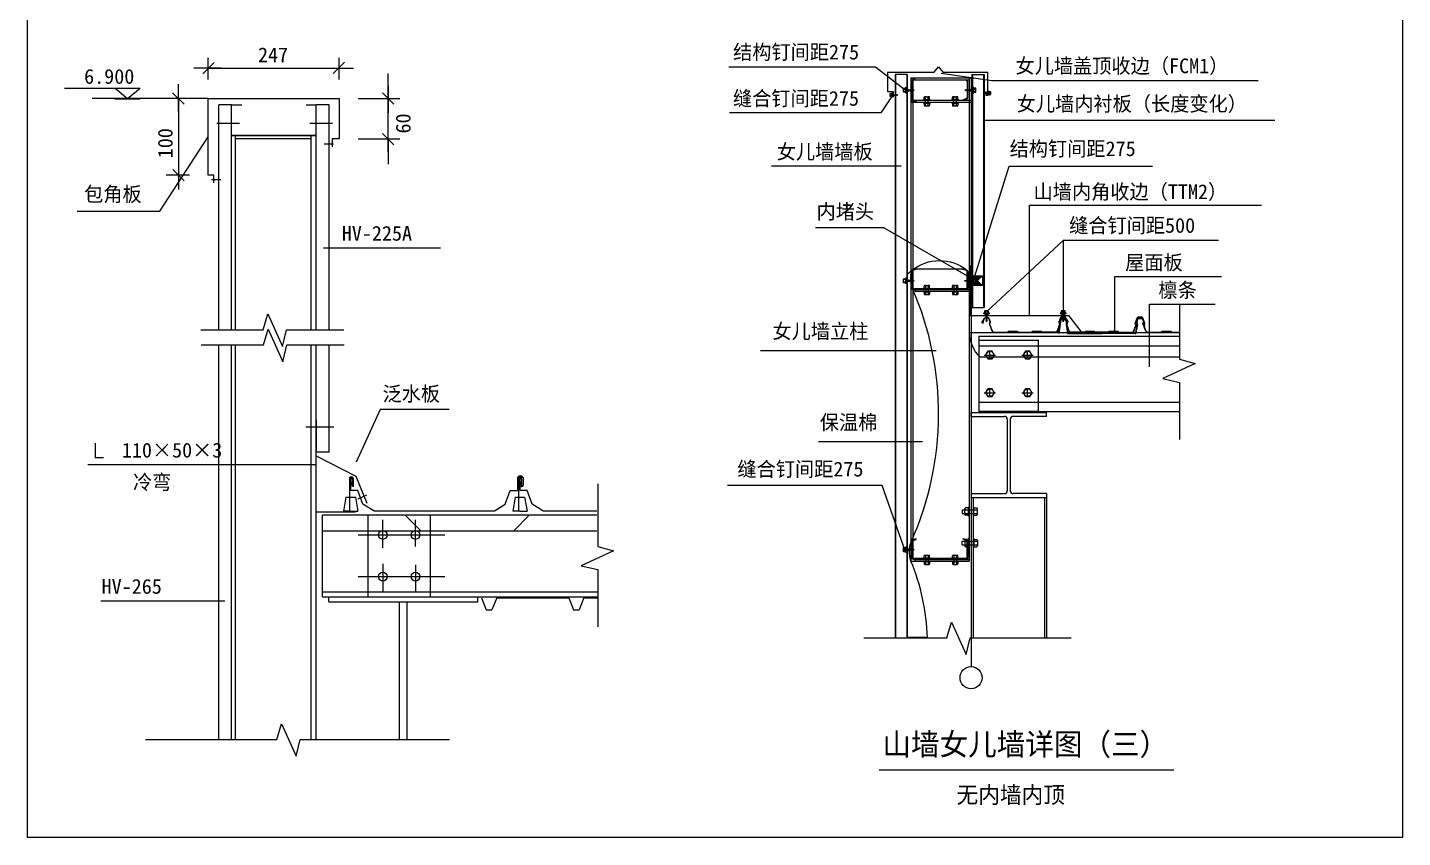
# Model space of a CAD drawing. Header units: metres. Extents: x 710 to 9375, y 99 to 9573.
# Drawn here: x 710 to 9375, y 99 to 5207 of the extents above; entities that cross this region are included whole.
import ezdxf

# ---------------------------------------------------------------- set-up
doc = ezdxf.new("R2010")
doc.units = ezdxf.units.M
for name, color, linetype in [('4', 7, 'Continuous'), ('5', 5, 'Continuous'), ('7', 7, 'Continuous'), ('B', 142, 'Continuous'), ('F', 6, 'Continuous'), ('G', 3, 'Continuous'), ('NAME', 1, 'Continuous'), ('PURLIN', 15, 'Continuous'), ('WORKP', 1, 'Continuous'), ('Z', 7, 'Continuous')]:
    doc.layers.add(name, color=color, linetype=linetype)

# ---------------------------------------------------------------- blocks, each defined once
blk = doc.blocks.new('STS', base_point=(1.01, 0.75))
for p, q in [((1.01, 1.56), (0.91, 0.75)), ((0.95, 1.44), (1.05, 1.5)), ((1.05, 1.5), (1, 1.56)), ((1.1, 0.75), (1.01, 1.56)), ((0.69, 0.7), (0.69, 0.65)), ((0.75, 0.7), (0.69, 0.7)), ((0.69, 0.65), (1.32, 0.65)), ((0.75, 0.7), (0.76, 0.75)), ((1.26, 0.7), (0.75, 0.7)), ((0.76, 0.75), (1.26, 0.75)), ((0.79, 0.65), (0.79, 0.4)), ((0.79, 0.4), (1.22, 0.4)), ((0.88, 0.9), (1.12, 1)), ((1.16, 0.84), (0.88, 0.9)), ((0.88, 0.4), (0.88, 0.65)), ((0.9, 1.1), (1.09, 1.19)), ((1.12, 1), (0.9, 1.1)), ((0.91, 0.75), (1.16, 0.84)), ((0.93, 1.27), (1.07, 1.37)), ((1.09, 1.19), (0.93, 1.27)), ((1.07, 1.37), (0.95, 1.44)), ((1.13, 0.65), (1.13, 0.4)), ((1.22, 0.4), (1.22, 0.65)), ((1.32, 0.7), (1.25, 0.7)), ((1.26, 0.75), (1.26, 0.7)), ((1.32, 0.65), (1.32, 0.7))]:
    blk.add_line(p, q)
blk = doc.blocks.new('_ARCHTICK')
at = {"lineweight": 15}
blk.add_line((-0.52, 0), (0.57, 0), dxfattribs=at)
at = {"color": 0, "linetype": 'ByBlock'}
blk.add_lwpolyline([(-0.23, -0.22), (0.22, 0.23)], dxfattribs=at)

msp = doc.modelspace()

# ---------------------------------------------------------------- hatches: boundary and pattern name
h = msp.add_hatch()
h.set_pattern_fill('ANSI37', scale=387.5)
h.paths.add_polyline_path([(2856.47, 2033.74), (2856.47, 2134.08), (2569.79, 2134.08), (2569.79, 2033.74)])
h.paths.add_polyline_path([(3249.62, 2033.74), (3249.62, 2134.08), (2856.47, 2134.08), (2856.47, 2033.74)])
h.paths.add_polyline_path([(4297.98, 2033.74), (4297.98, 2134.08), (3249.62, 2134.08), (3249.62, 2033.74)])

# ---------------------------------------------------------------- linework, layer by layer
for p, q in [((1849.09, 4878.37), (1849.09, 5016)), ((1849.09, 4951.7), (2673.49, 4951.7)), ((2673.49, 4878.37), (2673.49, 5016)), ((6053.51, 4957.13), (5129.41, 4957.13)), ((6241.09, 4811.96), (6053.51, 4957.13)), ((2982.48, 4441.91), (2982.48, 4918.07)), ((6177.28, 4910.75), (6177.28, 1359.77)), ((6253.18, 4910.75), (6177.28, 4910.75)), ((6179.87, 4910.75), (6179.87, 1359.77)), ((6276.9, 4889.4), (6656.4, 4889.4)), ((6276.9, 4889.4), (6276.9, 1842.78)), ((6288.76, 4889.4), (6288.76, 1854.64)), ((6301.21, 4889.4), (6644.54, 4889.4)), ((6301.21, 4878.01), (6301.21, 4889.4)), ((6301.21, 4878.01), (6644.54, 4878.01)), ((6467.86, 4919.28), (6786.75, 4872.42)), ((6644.54, 4889.4), (6644.54, 1842.78)), ((6656.4, 4889.4), (6656.4, 1842.78)), ((6735.05, 4910.75), (6735.05, 3441.01)), ((6737.64, 4910.75), (6737.64, 3441.01)), ((6786.75, 4872.42), (8466.13, 4873.46)), ((6163.6, 4783.48), (6086.5, 4669.29)), ((6360.63, 4753.44), (6360.63, 4766.96)), ((6364.18, 4770.52), (6391.22, 4770.52)), ((6369.17, 4712.88), (6369.17, 4770.52)), ((6386.24, 4712.88), (6386.24, 4770.52)), ((6394.78, 4753.44), (6394.78, 4766.96)), ((6538.52, 4753.44), (6538.52, 4766.96)), ((6542.08, 4770.52), (6569.12, 4770.52)), ((6547.06, 4712.88), (6547.06, 4770.52)), ((6564.13, 4712.88), (6564.13, 4770.52)), ((6572.67, 4753.44), (6572.67, 4766.96)), ((1729.98, 4759.25), (1645.29, 4759.25)), ((1661.17, 4759.25), (1661.17, 4275.51)), ((1849.09, 4759.25), (2673.49, 4759.25)), ((1849.09, 4275.51), (1849.09, 4759.25)), ((1995.27, 4720.17), (1914.64, 4720.17)), ((1914.64, 3304.2), (1914.64, 4720.17)), ((1995.27, 4526.67), (1995.27, 4720.17)), ((1995.27, 4720.17), (2059.77, 4720.17)), ((2465.23, 4720.17), (2529.73, 4720.17)), ((2610.35, 4720.17), (2529.73, 4720.17)), ((2529.73, 4526.67), (2529.73, 4720.17)), ((2610.35, 3304.2), (2610.35, 4720.17)), ((2673.49, 4759.25), (2673.49, 4504.8)), ((2792.6, 4759.25), (3056.47, 4759.25)), ((6276.9, 4749.17), (6656.4, 4749.17)), ((6276.9, 4737.31), (6656.4, 4737.31)), ((6356.36, 4753.44), (6399.05, 4753.44)), ((6356.36, 4749.17), (6356.36, 4753.44)), ((6356.36, 4734.23), (6356.36, 4729.96)), ((6356.36, 4729.96), (6399.05, 4729.96)), ((6360.63, 4729.96), (6360.63, 4716.44)), ((6364.18, 4712.88), (6391.22, 4712.88)), ((6394.78, 4729.96), (6394.78, 4716.44)), ((6399.05, 4749.17), (6399.05, 4753.44)), ((6399.05, 4734.23), (6399.05, 4729.96)), ((6534.25, 4753.44), (6576.94, 4753.44)), ((6534.25, 4749.17), (6534.25, 4753.44)), ((6534.25, 4734.23), (6534.25, 4729.96)), ((6534.25, 4729.96), (6576.94, 4729.96)), ((6538.52, 4729.96), (6538.52, 4716.44)), ((6542.08, 4712.88), (6569.12, 4712.88)), ((6572.67, 4729.96), (6572.67, 4716.44)), ((6576.94, 4749.17), (6576.94, 4753.44)), ((6576.94, 4734.23), (6576.94, 4729.96)), ((1902.31, 4603.5), (2044.78, 4603.5)), ((2488.9, 4603.5), (2631.38, 4603.5)), ((6086.5, 4669.29), (5132.95, 4669.29)), ((6737.64, 4622.49), (8569.78, 4622.49)), ((1995.27, 4526.67), (2529.73, 4526.67)), ((2529.73, 4526.67), (1995.27, 4526.67)), ((1995.27, 3304.2), (1995.27, 4526.67)), ((1995.27, 3304.2), (1995.27, 4526.67)), ((2021.07, 4526.67), (2497.48, 4526.67)), ((2021.07, 3304.2), (2021.07, 4526.67)), ((2021.07, 4507.32), (2497.48, 4507.32)), ((2497.48, 3304.2), (2497.48, 4526.67)), ((2529.73, 3304.2), (2529.73, 4526.67)), ((2578.91, 4473.46), (2638.62, 4473.46)), ((2630.51, 4504.8), (2630.51, 4454.08)), ((2673.49, 4504.8), (2630.51, 4504.8)), ((2792.6, 4504.8), (3056.47, 4504.8)), ((2982.48, 4504.8), (2982.48, 4345.99)), ((6214.51, 4333.29), (5398.46, 4333.29)), ((1729.98, 4275.51), (1583.91, 4275.51)), ((1884.26, 4275.51), (1849.09, 4275.51)), ((1869.38, 4249), (1929.09, 4249)), ((1884.26, 4226.71), (1884.26, 4275.51)), ((6668.75, 3606.04), (6895.97, 4331.74)), ((6895.97, 4331.74), (7798.94, 4331.74)), ((7023.49, 3387.17), (7023.49, 4086)), ((7023.49, 4086), (8485.81, 4086)), ((1023.84, 4049.24), (1543.72, 4049.24)), ((6105.86, 3944.26), (5674.59, 3944.26)), ((6706.84, 3596.15), (6105.86, 3944.26)), ((2575.38, 3817.77), (3313.36, 3817.77)), ((6753.6, 3413.42), (7239.34, 3866.93)), ((7239.34, 3404.44), (7239.34, 3866.93)), ((7239.34, 3866.93), (8215.96, 3866.38)), ((6661.74, 3580.79), (6661.74, 3640.5)), ((6728.91, 3640.5), (6661.74, 3580.79)), ((6661.74, 3640.5), (6728.91, 3580.79)), ((6661.74, 3640.5), (6728.91, 3640.5)), ((6728.91, 3640.5), (6728.91, 3580.79)), ((6301.21, 3555.71), (6644.54, 3555.71)), ((6301.21, 3555.71), (6301.21, 3544.33)), ((6356.36, 3563.54), (6399.05, 3563.54)), ((6356.36, 3559.27), (6356.36, 3563.54)), ((6360.63, 3563.54), (6360.63, 3577.06)), ((6364.18, 3580.62), (6391.22, 3580.62)), ((6369.17, 3580.62), (6369.17, 3522.98)), ((6386.24, 3580.62), (6386.24, 3522.98)), ((6394.78, 3563.54), (6394.78, 3577.06)), ((6399.05, 3559.27), (6399.05, 3563.54)), ((6534.25, 3563.54), (6576.94, 3563.54)), ((6534.25, 3559.27), (6534.25, 3563.54)), ((6538.52, 3563.54), (6538.52, 3577.06)), ((6542.08, 3580.62), (6569.12, 3580.62)), ((6547.06, 3580.62), (6547.06, 3522.98)), ((6564.13, 3580.62), (6564.13, 3522.98)), ((6572.67, 3563.54), (6572.67, 3577.06)), ((6576.94, 3559.27), (6576.94, 3563.54)), ((6728.91, 3580.79), (6661.74, 3580.79)), ((7561.55, 3637.96), (8233.29, 3637.96)), ((7561.55, 3288.44), (7561.55, 3637.96)), ((6301.21, 3544.33), (6644.54, 3544.33)), ((6356.36, 3544.33), (6356.36, 3540.06)), ((6356.36, 3540.06), (6399.05, 3540.06)), ((6360.63, 3540.06), (6360.63, 3526.54)), ((6364.18, 3522.98), (6391.22, 3522.98)), ((6394.78, 3540.06), (6394.78, 3526.54)), ((6399.05, 3544.33), (6399.05, 3540.06)), ((6534.25, 3544.33), (6534.25, 3540.06)), ((6534.25, 3540.06), (6576.94, 3540.06)), ((6538.52, 3540.06), (6538.52, 3526.54)), ((6542.08, 3522.98), (6569.12, 3522.98)), ((6572.67, 3540.06), (6572.67, 3526.54)), ((6576.94, 3544.33), (6576.94, 3540.06)), ((2195.67, 3301.52), (2224.31, 3400.6)), ((2224.31, 3400.6), (2317.5, 3195.82)), ((6661.74, 3441.01), (6737.64, 3441.01)), ((7780.12, 3461.55), (8194.94, 3461.55)), ((7780.12, 3067.58), (7780.12, 3461.55)), ((7969.51, 3461.55), (7969.51, 3116.23)), ((1801.95, 3301.52), (2195.67, 3301.52)), ((2197.35, 3205.33), (2226, 3304.41)), ((2226, 3304.41), (2319.18, 3099.63)), ((2317.5, 3195.82), (2342.49, 3301.52)), ((2342.49, 3301.52), (2702.96, 3301.52)), ((7699.2, 3341.69), (7704.04, 3369.13)), ((7699.2, 3341.69), (7700.76, 3341.69)), ((7700.76, 3341.69), (7705.56, 3368.87)), ((7713.73, 3377.27), (7727.91, 3377.27)), ((7713.73, 3375.73), (7727.91, 3375.73)), ((7735.76, 3370.13), (7740.54, 3356.23)), ((7737.21, 3370.63), (7742, 3356.73)), ((1803.63, 3205.33), (2197.35, 3205.33)), ((1914.64, 712.78), (1914.64, 3203.43)), ((1995.27, 712.78), (1995.27, 3203.43)), ((1995.27, 712.78), (1995.27, 3203.43)), ((2021.07, 712.78), (2021.07, 3203.43)), ((2319.18, 3099.63), (2344.18, 3205.33)), ((2344.18, 3205.33), (2704.65, 3205.33)), ((2497.48, 718.88), (2497.48, 3203.43)), ((2529.73, 718.88), (2529.73, 3203.43)), ((2610.35, 2530.17), (2610.35, 3203.43)), ((6436.29, 3168.11), (5329.21, 3168.11)), ((8068.59, 3087.59), (7863.81, 2994.4)), ((7969.51, 3116.23), (8068.59, 3087.59)), ((7863.81, 2994.4), (7969.51, 2969.4)), ((7969.51, 2969.4), (7969.51, 2608.93)), ((2931.8, 2798.13), (2780.71, 2465.22)), ((3367.31, 2798.13), (2931.8, 2798.13)), ((2640.61, 2687.55), (2464.84, 2687.55)), ((2529.73, 2150.62), (2529.73, 2733.9)), ((2529.73, 2733.9), (2529.73, 2540.4)), ((1135.55, 2587.06), (1135.55, 2495.58)), ((2610.35, 2530.17), (2529.73, 2530.17)), ((6349.56, 2593.5), (5694.9, 2593.5)), ((2529.73, 2450.01), (1090.93, 2450.01)), ((1135.55, 2495.58), (1189.41, 2495.58)), ((2529.73, 2505.36), (2778.74, 2377.54)), ((2738.06, 2367.58), (2738.06, 2157.42)), ((2745.47, 2360.07), (2745.47, 2288.22)), ((2752.02, 2342), (2756.01, 2313.57)), ((2756.65, 2360.07), (2756.65, 2313.71)), ((2761.57, 2365.13), (2761.57, 2310.24)), ((3798.58, 2370.02), (3798.58, 2288.22)), ((3804.49, 2367.58), (3804.49, 2157.42)), ((3811.89, 2360.07), (3811.89, 2288.22)), ((3815.14, 2315.12), (3811.89, 2346.92)), ((3818.44, 2342), (3822.44, 2313.57)), ((3823.07, 2360.07), (3823.07, 2313.71)), ((3832.49, 2370.02), (3832.49, 2321.43)), ((2791.96, 2288.22), (2745.47, 2288.22)), ((2823.46, 2202), (2791.96, 2288.22)), ((2794.24, 2234.61), (2847.9, 2260.82)), ((3720.58, 2202), (3752.09, 2288.22)), ((3752.09, 2288.22), (3798.58, 2288.22)), ((3858.38, 2288.22), (3811.89, 2288.22)), ((3889.89, 2202), (3858.38, 2288.22)), ((4303.89, 2329.06), (4303.89, 1935.34)), ((6095.26, 2318.18), (5121.24, 2318.18)), ((6241.89, 1900.33), (6095.26, 2318.18)), ((2716.52, 2244.54), (2700.97, 2157.42)), ((2716.52, 2244.54), (2700.97, 2157.42)), ((2716.52, 2244.54), (2700.97, 2157.42)), ((2716.52, 2244.54), (2700.97, 2157.42)), ((2716.52, 2244.54), (2775.85, 2244.54)), ((2775.85, 2244.54), (2791.4, 2157.42)), ((2775.85, 2244.54), (2791.4, 2157.42)), ((2775.85, 2244.54), (2791.4, 2157.42)), ((2775.85, 2244.54), (2791.4, 2157.42)), ((2891.31, 2159.92), (2823.46, 2202)), ((3652.73, 2159.92), (3720.58, 2202)), ((3782.94, 2244.54), (3767.39, 2157.42)), ((3782.94, 2244.54), (3767.39, 2157.42)), ((3782.94, 2244.54), (3767.39, 2157.42)), ((3782.94, 2244.54), (3767.39, 2157.42)), ((3782.94, 2244.54), (3842.27, 2244.54)), ((3842.27, 2244.54), (3857.82, 2157.42)), ((3842.27, 2244.54), (3857.82, 2157.42)), ((3842.27, 2244.54), (3857.82, 2157.42)), ((3842.27, 2244.54), (3857.82, 2157.42)), ((3957.74, 2159.92), (3889.89, 2202)), ((6616.08, 2136.65), (6616.08, 2172.7)), ((6638.85, 2177.45), (6620.82, 2177.45)), ((6638.85, 2126.21), (6638.85, 2183.14)), ((6644.54, 2183.14), (6638.85, 2183.14)), ((6668.26, 2244.23), (6668.26, 1359.77)), ((6668.26, 2183.14), (6673.95, 2183.14)), ((6673.95, 2126.21), (6673.95, 2183.14)), ((6673.95, 2177.45), (6691.98, 2177.45)), ((6696.72, 2136.65), (6696.72, 2172.7)), ((7118.92, 2244.23), (7118.92, 1359.77)), ((2776.66, 2150.62), (2529.73, 2150.62)), ((2569.79, 2134.08), (4297.98, 2134.08)), ((2569.79, 1618.08), (2569.79, 2134.08)), ((2746.18, 2157.42), (2700.97, 2157.42)), ((2746.18, 2157.42), (2791.4, 2157.42)), ((2856.47, 1618.08), (2856.47, 2134.08)), ((2891.31, 2159.92), (3652.73, 2159.92)), ((2949.11, 1926.38), (2949.11, 2103.02)), ((3154.81, 1933.99), (3154.81, 2103.02)), ((3249.62, 1618.08), (3249.62, 2134.08)), ((3812.61, 2157.42), (3767.39, 2157.42)), ((3812.61, 2157.42), (3857.82, 2157.42)), ((3957.74, 2159.92), (4297.98, 2159.92)), ((6599.21, 2166.06), (6696.72, 2166.06)), ((6599.21, 2166.06), (6599.21, 2143.29)), ((6599.21, 2143.29), (6696.72, 2143.29)), ((6638.85, 2131.91), (6620.82, 2131.91)), ((6644.54, 2126.21), (6638.85, 2126.21)), ((6668.26, 2126.21), (6673.95, 2126.21)), ((6673.95, 2131.91), (6691.98, 2131.91)), ((2569.79, 2033.74), (4297.98, 2033.74)), ((2794.19, 2007.55), (3340.19, 2007.55)), ((6668.26, 2012.28), (6668.26, 1842.78)), ((4402.97, 1906.69), (4198.18, 1813.51)), ((4303.89, 1935.34), (4402.97, 1906.69)), ((6229.55, 1901.85), (6229.55, 1927.67)), ((6229.55, 1927.67), (6244.38, 1927.67)), ((6244.38, 1922.11), (6229.55, 1922.11)), ((6229.55, 1907.28), (6244.38, 1907.28)), ((6244.38, 1933.22), (6247.33, 1933.22)), ((6244.38, 1896.16), (6244.38, 1933.22)), ((6247.33, 1933.22), (6247.33, 1929.41)), ((6249.94, 1929.52), (6247.33, 1929.52)), ((6247.33, 1929.52), (6247.33, 1899.77)), ((6249.94, 1899.87), (6249.94, 1929.52)), ((6249.94, 1909.14), (6255.49, 1923.96)), ((6249.94, 1920.25), (6298.11, 1914.69)), ((6298.11, 1914.69), (6249.94, 1909.14)), ((6255.49, 1923.96), (6259.2, 1907.28)), ((6255.67, 1912.4), (6264.31, 1912.4)), ((6259.2, 1907.28), (6264.69, 1921.4)), ((6264.69, 1921.4), (6271.04, 1908.37)), ((6271.04, 1908.37), (6276.13, 1919.92)), ((6276.13, 1919.92), (6280.78, 1910.44)), ((6280.78, 1910.44), (6286.71, 1918.74)), ((6286.71, 1918.74), (6290.95, 1911.33)), ((6290.95, 1911.33), (6294.34, 1917.26)), ((6294.34, 1917.26), (6298.15, 1914.59)), ((6599.21, 1967.44), (6696.72, 1967.44)), ((6599.21, 1944.67), (6599.21, 1967.44)), ((6599.21, 1944.67), (6696.72, 1944.67)), ((6616.08, 1974.08), (6616.08, 1938.02)), ((6638.85, 1978.82), (6620.82, 1978.82)), ((6638.85, 1933.28), (6620.82, 1933.28)), ((6638.85, 1984.51), (6638.85, 1927.59)), ((6644.54, 1984.51), (6638.85, 1984.51)), ((6644.54, 1927.59), (6638.85, 1927.59)), ((6668.26, 1984.51), (6673.95, 1984.51)), ((6668.26, 1927.59), (6673.95, 1927.59)), ((6673.95, 1984.51), (6673.95, 1927.59)), ((6673.95, 1978.82), (6691.98, 1978.82)), ((6673.95, 1933.28), (6691.98, 1933.28)), ((6696.72, 1974.08), (6696.72, 1938.02)), ((2949.11, 1825.78), (2949.11, 1649.14)), ((6244.37, 1901.85), (6229.55, 1901.85)), ((6247.33, 1896.16), (6244.38, 1896.16)), ((6247.33, 1899.77), (6249.94, 1899.87)), ((6247.33, 1899.77), (6247.33, 1896.16)), ((6276.9, 1842.78), (6644.54, 1842.78)), ((6301.21, 1854.64), (6644.54, 1854.64)), ((6301.21, 1854.64), (6301.21, 1843.26)), ((6301.21, 1843.26), (6644.54, 1843.26)), ((6356.36, 1862.47), (6399.05, 1862.47)), ((6356.36, 1858.2), (6356.36, 1862.47)), ((6356.36, 1843.26), (6356.36, 1838.99)), ((6356.36, 1838.99), (6399.05, 1838.99)), ((6360.63, 1862.47), (6360.63, 1875.99)), ((6360.63, 1838.99), (6360.63, 1825.47)), ((6364.18, 1879.55), (6391.22, 1879.55)), ((6364.18, 1821.91), (6391.22, 1821.91)), ((6369.17, 1879.55), (6369.17, 1821.91)), ((6386.24, 1879.55), (6386.24, 1821.91)), ((6394.78, 1862.47), (6394.78, 1875.99)), ((6394.78, 1838.99), (6394.78, 1825.47)), ((6399.05, 1858.2), (6399.05, 1862.47)), ((6399.05, 1843.26), (6399.05, 1838.99)), ((6534.25, 1862.47), (6576.94, 1862.47)), ((6534.25, 1858.2), (6534.25, 1862.47)), ((6534.25, 1843.26), (6534.25, 1838.99)), ((6534.25, 1838.99), (6576.94, 1838.99)), ((6538.52, 1862.47), (6538.52, 1875.99)), ((6538.52, 1838.99), (6538.52, 1825.47)), ((6542.08, 1879.55), (6569.12, 1879.55)), ((6542.08, 1821.91), (6569.12, 1821.91)), ((6547.06, 1879.55), (6547.06, 1821.91)), ((6564.13, 1879.55), (6564.13, 1821.91)), ((6572.67, 1862.47), (6572.67, 1875.99)), ((6572.67, 1838.99), (6572.67, 1825.47)), ((6576.94, 1858.2), (6576.94, 1862.47)), ((6576.94, 1843.26), (6576.94, 1838.99)), ((2794.19, 1744.6), (3340.19, 1744.6)), ((3154.81, 1818.17), (3154.81, 1649.14)), ((4198.18, 1813.51), (4303.89, 1788.51)), ((4303.89, 1788.51), (4303.89, 1428.04)), ((2569.79, 1649.14), (4304.07, 1649.14)), ((1171.02, 1591.17), (1954.24, 1591.17)), ((2569.79, 1618.08), (4304.07, 1618.08)), ((2609.05, 1585.83), (2609.05, 1618.08)), ((2609.05, 1618.08), (3548.27, 1618.08)), ((2609.05, 1585.83), (3548.27, 1585.83)), ((3051.2, 1585.83), (3051.2, 718.88)), ((3100.01, 1585.83), (3100.01, 718.88)), ((3548.27, 1585.83), (3548.27, 1618.08)), ((3570.3, 1610.25), (3600.75, 1534.06)), ((3666.64, 1610.25), (3636.19, 1534.06)), ((3666.64, 1610.25), (4120.19, 1610.25)), ((4120.19, 1610.25), (4150.64, 1534.06)), ((4216.52, 1610.25), (4186.07, 1534.06)), ((4216.52, 1610.25), (4304.07, 1610.25)), ((3600.75, 1534.06), (3636.19, 1534.06)), ((4150.64, 1534.06), (4186.07, 1534.06)), ((6504.25, 1358.08), (6532.89, 1457.16)), ((6532.89, 1457.16), (6626.08, 1252.38)), ((5979.34, 1358.08), (6504.25, 1358.08)), ((6626.08, 1252.38), (6651.08, 1358.08)), ((6651.08, 1358.08), (7287.01, 1358.08)), ((2281.21, 717.92), (2309.85, 817)), ((2309.85, 817), (2403.04, 612.21)), ((1453.37, 717.92), (2281.21, 717.92)), ((2403.04, 612.21), (2428.04, 717.92)), ((2428.04, 717.92), (3368.16, 717.92)), ((6077.13, 525.88), (7933.22, 525.88))]:
    msp.add_line(p, q)
msp.add_lwpolyline([(709.85, 9573.44), (9374.68, 9573.44), (9374.68, 99.36), (710.2, 99.36)], close=True)
for points in [[(6381.18, 1359.77, 0.09), (6276.9, 1842.78, -0.18), (6279.86, 1967.33, 0.21), (6288.76, 3555.86, -0.15), (6281.59, 3675.75, -0.35), (6629.71, 3676.78, -0.29), (6632.52, 3558.84)], [(6645.77, 3283.7), (7968.59, 3283.7), (7968.59, 3129.02), (6713.07, 3129.02, -0.2), (6645.77, 3283.7, -0.44)]]:
    msp.add_lwpolyline(points, format="xyb")
for points in [[(6381.18, 1359.77), (6253.18, 1359.77), (6253.18, 3652.59), (6286.09, 3678.98)], [(6309.19, 3686.25), (6605.18, 3685.45)]]:
    msp.add_lwpolyline(points)
for centre in [(2949.11, 2007.55), (3154.81, 2007.55), (2949.11, 1744.6), (3154.81, 1744.6)]:
    msp.add_circle(centre, 27.93)
for centre, radius, start, end in [((6364.18, 4766.96), 3.56, 90, 180), ((6365.61, 4766.96), 3.56, 0, 90), ((6372.72, 4766.96), 3.56, 90, 180), ((6382.69, 4766.96), 3.56, 0, 90), ((6389.8, 4766.96), 3.56, 90, 180), ((6391.22, 4766.96), 3.56, 0, 90), ((6542.08, 4766.96), 3.56, 90, 180), ((6543.5, 4766.96), 3.56, 0, 90), ((6550.61, 4766.96), 3.56, 90, 180), ((6560.58, 4766.96), 3.56, 0, 90), ((6567.69, 4766.96), 3.56, 90, 180), ((6569.12, 4766.96), 3.56, 0, 90), ((6364.18, 4716.44), 3.56, 180, 270), ((6365.61, 4716.44), 3.56, 270, 0), ((6372.72, 4716.44), 3.56, 180, 270), ((6382.69, 4716.44), 3.56, 270, 0), ((6389.8, 4716.44), 3.56, 180, 270), ((6391.22, 4716.44), 3.56, 270, 0), ((6542.08, 4716.44), 3.56, 180, 270), ((6543.5, 4716.44), 3.56, 270, 0), ((6550.61, 4716.44), 3.56, 180, 270), ((6560.58, 4716.44), 3.56, 270, 0), ((6567.69, 4716.44), 3.56, 180, 270), ((6569.12, 4716.44), 3.56, 270, 0), ((6364.18, 3577.06), 3.56, 90, 180), ((6365.61, 3577.06), 3.56, 0, 90), ((6372.72, 3577.06), 3.56, 90, 180), ((6382.69, 3577.06), 3.56, 0, 90), ((6389.8, 3577.06), 3.56, 90, 180), ((6391.22, 3577.06), 3.56, 0, 90), ((6542.08, 3577.06), 3.56, 90, 180), ((6543.5, 3577.06), 3.56, 0, 90), ((6550.61, 3577.06), 3.56, 90, 180), ((6560.58, 3577.06), 3.56, 0, 90), ((6567.69, 3577.06), 3.56, 90, 180), ((6569.12, 3577.06), 3.56, 0, 90), ((6364.18, 3526.54), 3.56, 180, 270), ((6365.61, 3526.54), 3.56, 270, 0), ((6372.72, 3526.54), 3.56, 180, 270), ((6382.69, 3526.54), 3.56, 270, 0), ((6389.8, 3526.54), 3.56, 180, 270), ((6391.22, 3526.54), 3.56, 270, 0), ((6542.08, 3526.54), 3.56, 180, 270), ((6543.5, 3526.54), 3.56, 270, 0), ((6550.61, 3526.54), 3.56, 180, 270), ((6560.58, 3526.54), 3.56, 270, 0), ((6567.69, 3526.54), 3.56, 180, 270), ((6569.12, 3526.54), 3.56, 270, 0), ((7713.73, 3367.43), 9.84, 90, 170), ((7713.73, 3367.43), 8.3, 90, 90), ((7713.73, 3367.43), 8.3, 90, 170), ((7727.91, 3367.43), 9.84, 19, 90), ((7727.91, 3367.43), 8.3, 19, 90), ((7743.88, 3342), 5.1, 111.04, 201), ((7743.88, 3342), 3.56, 111.04, 201), ((7747.27, 3358.54), 7.12, 199, 232.47), ((7747.27, 3358.54), 5.57, 199, 232.47), ((7740.77, 3350.08), 3.56, 291.04, 52.47), ((7740.77, 3350.08), 5.1, 291.04, 52.47), ((2749.19, 2360.35), 13.27, 21.12, 147), ((2749.19, 2360.35), 13.27, 21.12, 147), ((2751.06, 2361.35), 5.74, 347.01, 192.99), ((3815.53, 2359.78), 19.81, 31.15, 148.85), ((3815.62, 2360.35), 13.27, 21.12, 147), ((3815.62, 2360.35), 13.27, 21.12, 147), ((3817.48, 2361.35), 5.74, 347.01, 192.99), ((3822.66, 2321.43), 9.82, 220, 0), ((6620.82, 2172.7), 4.74, 90, 180), ((6620.82, 2170.8), 4.74, 180, 270), ((6691.98, 2172.7), 4.74, 0, 90), ((6691.98, 2170.8), 4.74, 270, 0), ((6620.82, 2161.32), 4.74, 90, 180), ((6620.82, 2148.03), 4.74, 180, 270), ((6620.82, 2138.55), 4.74, 90, 180), ((6620.82, 2136.65), 4.74, 180, 270), ((6691.98, 2161.32), 4.74, 0, 90), ((6691.98, 2148.03), 4.74, 270, 0), ((6691.98, 2138.55), 4.74, 0, 90), ((6691.98, 2136.65), 4.74, 270, 0), ((6620.82, 1974.08), 4.74, 90, 180), ((6620.82, 1972.18), 4.74, 180, 270), ((6620.82, 1962.69), 4.74, 90, 180), ((6620.82, 1949.41), 4.74, 180, 270), ((6620.82, 1939.92), 4.74, 90, 180), ((6620.82, 1938.02), 4.74, 180, 270), ((6691.98, 1974.08), 4.74, 0, 90), ((6691.98, 1972.18), 4.74, 270, 0), ((6691.98, 1962.69), 4.74, 0, 90), ((6691.98, 1949.41), 4.74, 270, 0), ((6691.98, 1939.92), 4.74, 0, 90), ((6691.98, 1938.02), 4.74, 270, 0), ((6364.18, 1875.99), 3.56, 90, 180), ((6364.18, 1825.47), 3.56, 180, 270), ((6365.61, 1875.99), 3.56, 0, 90), ((6365.61, 1825.47), 3.56, 270, 0), ((6372.72, 1875.99), 3.56, 90, 180), ((6372.72, 1825.47), 3.56, 180, 270), ((6382.69, 1875.99), 3.56, 0, 90), ((6382.69, 1825.47), 3.56, 270, 0), ((6389.8, 1875.99), 3.56, 90, 180), ((6389.8, 1825.47), 3.56, 180, 270), ((6391.22, 1875.99), 3.56, 0, 90), ((6391.22, 1825.47), 3.56, 270, 0), ((6542.08, 1875.99), 3.56, 90, 180), ((6542.08, 1825.47), 3.56, 180, 270), ((6543.5, 1875.99), 3.56, 0, 90), ((6543.5, 1825.47), 3.56, 270, 0), ((6550.61, 1875.99), 3.56, 90, 180), ((6550.61, 1825.47), 3.56, 180, 270), ((6560.58, 1875.99), 3.56, 0, 90), ((6560.58, 1825.47), 3.56, 270, 0), ((6567.69, 1875.99), 3.56, 90, 180), ((6567.69, 1825.47), 3.56, 180, 270), ((6569.12, 1875.99), 3.56, 0, 90), ((6569.12, 1825.47), 3.56, 270, 0)]:
    msp.add_arc(centre, radius, start, end)
for points in [[(6728.91, 3640.5), (6661.74, 3640.5), (6695.32, 3610.65)], [(6728.91, 3580.79), (6695.32, 3610.65), (6661.74, 3580.79)]]:
    msp.add_solid(points)
at = {"layer": '4'}
for p, q in [((6420.92, 4922.61), (6451.23, 4959.3)), ((6451.23, 4959.3), (6480.28, 4922.61)), ((6656.4, 1359.77), (6656.4, 1176.83))]:
    msp.add_line(p, q, dxfattribs=at)
msp.add_circle((6656.4, 1107.22), 69.61, dxfattribs=at)
at = {"layer": '5'}
for p, q in [((6649.88, 3706.45), (6649.88, 3391.5)), ((6649.88, 3391.5), (7270.26, 3391.5)), ((7270.26, 3391.5), (7350.18, 3287.59)), ((6707.06, 3200.68), (7080.12, 3200.68)), ((6739.42, 3141.38), (6810.57, 3141.38)), ((6775, 3112.92), (6775, 3169.85)), ((6976.61, 3141.38), (7047.76, 3141.38)), ((7012.18, 3112.92), (7012.18, 3169.85)), ((6739.42, 2904.2), (6810.57, 2904.2)), ((6775, 2875.73), (6775, 2932.66)), ((6976.61, 2904.2), (7047.76, 2904.2)), ((7012.18, 2875.73), (7012.18, 2932.66)), ((6707.06, 2844.9), (7080.12, 2844.9)), ((7080.12, 2785.6), (6707.06, 2785.6))]:
    msp.add_line(p, q, dxfattribs=at)
for points in [[(6802.44, 3141.38), (6788.72, 3165.15), (6761.27, 3165.15), (6747.55, 3141.38), (6761.27, 3117.62), (6788.72, 3117.62)], [(7039.63, 3141.38), (7025.91, 3165.15), (6998.46, 3165.15), (6984.74, 3141.38), (6998.46, 3117.62), (7025.91, 3117.62)], [(6802.44, 2904.2), (6788.72, 2927.96), (6761.27, 2927.96), (6747.55, 2904.2), (6761.27, 2880.43), (6788.72, 2880.43)], [(7039.63, 2904.2), (7025.91, 2927.96), (6998.46, 2927.96), (6984.74, 2904.2), (6998.46, 2880.43), (7025.91, 2880.43)]]:
    msp.add_lwpolyline(points, close=True, dxfattribs=at)
for centre in [(6775, 3141.38), (7012.18, 3141.38), (6775, 2904.2), (7012.18, 2904.2)]:
    msp.add_circle(centre, 23.72, dxfattribs=at)
at = {"layer": '7'}
for p, q in [((6420.92, 4922.61), (6129.84, 4922.61)), ((6129.84, 4922.61), (6129.84, 4804.01)), ((6761.36, 4922.61), (6480.28, 4922.61)), ((6761.36, 4780.29), (6761.36, 4922.61)), ((6129.84, 4804.01), (6165.42, 4804.01)), ((6165.42, 4804.01), (6165.42, 4768.43)), ((6749.5, 4804.01), (6749.5, 4780.29)), ((6749.5, 4780.29), (6761.36, 4780.29)), ((7245.43, 3383.08), (7228.47, 3383.08)), ((7228.47, 3381.54), (7245.43, 3381.54)), ((7711.34, 3382.49), (7730.3, 3382.49)), ((7712.42, 3380.94), (7729.22, 3380.94)), ((6737.72, 3372.75), (6720.8, 3346.43)), ((6720.8, 3346.43), (6731.47, 3341.69)), ((6731.47, 3341.69), (6736.31, 3369.13)), ((6731.47, 3341.69), (6733.03, 3341.69)), ((6733.03, 3341.69), (6737.83, 3368.87)), ((6746, 3377.27), (6760.18, 3377.27)), ((6746, 3375.73), (6760.18, 3375.73)), ((6768.03, 3370.13), (6772.81, 3356.23)), ((6769.48, 3370.63), (6774.27, 3356.73)), ((6789.76, 3292.3), (6771.38, 3340.17)), ((6791.2, 3292.85), (6772.82, 3340.73)), ((7198.78, 3292.85), (7214.47, 3335.99)), ((7200.22, 3292.3), (7215.91, 3335.44)), ((7210.11, 3347.24), (7220.28, 3377.21)), ((7211.57, 3346.75), (7221.74, 3376.71)), ((7211.66, 3341.7), (7213.37, 3340.26)), ((7212.65, 3342.88), (7214.36, 3341.44)), ((7262.34, 3346.75), (7252.17, 3376.71)), ((7263.8, 3347.24), (7253.63, 3377.21)), ((7273.69, 3292.3), (7257.99, 3335.44)), ((7275.13, 3292.85), (7259.43, 3335.99)), ((7261.26, 3342.88), (7259.55, 3341.44)), ((7262.25, 3341.7), (7260.54, 3340.26)), ((7679.85, 3290.57), (7694.65, 3329.13)), ((7681.29, 3290.01), (7696.09, 3328.58)), ((7690.19, 3340.36), (7703.54, 3377.02)), ((7691.65, 3339.86), (7704.62, 3375.48)), ((7691.77, 3334.89), (7693.55, 3333.4)), ((7692.76, 3336.07), (7694.54, 3334.58)), ((7749.99, 3339.86), (7737.02, 3375.48)), ((7751.45, 3340.36), (7738.1, 3377.02)), ((7757.49, 3292.3), (7739.11, 3340.17)), ((7758.93, 3292.85), (7740.55, 3340.73)), ((7749.8, 3317.51), (7745.55, 3328.58)), ((7751.24, 3318.06), (7746.99, 3329.13)), ((7748.88, 3336.07), (7747.1, 3334.58)), ((7749.87, 3334.89), (7748.09, 3333.4)), ((7751.24, 3318.06), (7749.8, 3317.51)), ((6802.27, 3285.24), (6882.79, 3285.24)), ((6802.27, 3283.7), (6882.79, 3283.7)), ((6946.08, 3289.98), (6894.06, 3289.98)), ((6946.08, 3288.44), (6894.06, 3288.44)), ((6957.35, 3285.24), (7032.93, 3285.24)), ((6957.35, 3283.7), (7032.93, 3283.7)), ((7096.22, 3289.98), (7044.2, 3289.98)), ((7096.22, 3288.44), (7044.2, 3288.44)), ((7187.71, 3285.24), (7107.26, 3285.24)), ((7187.71, 3283.7), (7107.26, 3283.7)), ((7366.89, 3285.24), (7286.2, 3285.24)), ((7366.89, 3283.7), (7286.2, 3283.7)), ((7430.18, 3289.98), (7378.17, 3289.98)), ((7430.18, 3288.44), (7378.17, 3288.44)), ((7516.32, 3285.24), (7441.45, 3285.24)), ((7516.32, 3283.7), (7441.45, 3283.7)), ((7579.61, 3289.98), (7527.59, 3289.98)), ((7579.61, 3288.44), (7527.59, 3288.44)), ((7590.88, 3285.24), (7672.1, 3285.24)), ((7590.88, 3283.7), (7672.1, 3283.7)), ((7770, 3285.24), (7850.52, 3285.24)), ((7770, 3283.7), (7850.52, 3283.7)), ((7913.81, 3289.98), (7861.79, 3289.98)), ((7913.81, 3288.44), (7861.79, 3288.44)), ((7925.08, 3285.24), (7969.19, 3285.24)), ((7925.08, 3283.7), (7969.19, 3283.7))]:
    msp.add_line(p, q, dxfattribs=at)
for centre, radius, start, end in [((7228.47, 3374.42), 8.66, 90, 161.25), ((7228.47, 3374.42), 7.12, 90, 161.25), ((7245.43, 3374.42), 8.66, 18.75, 90), ((7245.43, 3374.42), 7.12, 18.75, 90), ((7711.34, 3374.19), 8.3, 90, 160), ((7712.42, 3372.64), 8.3, 90, 160), ((7729.22, 3372.64), 8.3, 20, 90), ((7730.3, 3374.19), 8.3, 20, 90), ((6746, 3367.43), 9.84, 90, 170), ((6746, 3367.43), 8.3, 90, 90), ((6746, 3367.43), 8.3, 90, 170), ((6760.18, 3367.43), 9.84, 19, 90), ((6760.18, 3367.43), 8.3, 19, 90), ((6776.15, 3342), 5.1, 111.04, 201), ((6776.15, 3342), 3.56, 111.04, 201), ((6779.54, 3358.54), 7.12, 199, 232.47), ((6779.54, 3358.54), 5.57, 199, 232.47), ((6773.04, 3350.08), 3.56, 291.04, 52.47), ((6773.04, 3350.08), 5.1, 291.04, 52.47), ((6802.27, 3297.1), 11.86, 201, 270), ((7187.71, 3297.1), 11.86, 270, 339), ((7214.93, 3345.6), 5.1, 161.25, 230), ((7214.93, 3345.6), 3.56, 161.25, 230), ((7210.93, 3337.35), 3.8, 339, 50), ((7210.93, 3337.35), 5.34, 339, 50), ((7262.98, 3337.35), 5.34, 130, 201), ((7262.98, 3337.35), 3.8, 130, 201), ((7258.97, 3345.6), 3.56, 310, 18.75), ((7258.97, 3345.6), 5.1, 310, 18.75), ((7286.2, 3297.1), 11.86, 201, 270), ((7695.05, 3338.8), 5.1, 162.15, 230), ((7695.05, 3338.8), 3.56, 162.58, 230), ((7691.11, 3330.49), 3.8, 339, 50), ((7691.11, 3330.49), 5.34, 339, 50), ((7750.53, 3330.49), 5.34, 130, 201), ((7750.53, 3330.49), 3.8, 130, 201), ((7746.59, 3338.8), 3.56, 310, 17.42), ((7746.59, 3338.8), 5.1, 310, 17.85), ((7770, 3297.1), 11.86, 201, 270), ((6802.27, 3297.1), 13.4, 201, 270), ((6882.79, 3292.35), 7.12, 270, 315.63), ((6882.79, 3292.35), 8.66, 270, 315.63), ((6894.06, 3281.33), 8.66, 90, 135.63), ((6894.06, 3281.33), 7.12, 90, 135.63), ((6946.08, 3281.33), 8.66, 44.37, 90), ((6946.08, 3281.33), 7.12, 44.37, 90), ((6957.35, 3292.35), 8.66, 224.37, 270), ((6957.35, 3292.35), 7.12, 224.37, 270), ((7032.93, 3292.35), 7.12, 270, 315.63), ((7032.93, 3292.35), 8.66, 270, 315.63), ((7044.2, 3281.33), 8.66, 90, 135.63), ((7044.2, 3281.33), 7.12, 90, 135.63), ((7096.22, 3281.33), 8.66, 44.37, 90), ((7096.22, 3281.33), 7.12, 44.37, 90), ((7107.49, 3292.35), 8.66, 224.37, 270), ((7107.49, 3292.35), 7.12, 224.37, 270), ((7187.71, 3297.1), 13.4, 270, 339), ((7286.2, 3297.1), 13.4, 201, 270), ((7366.89, 3292.35), 7.12, 270, 315.63), ((7366.89, 3292.35), 8.66, 270, 315.63), ((7378.17, 3281.33), 8.66, 90, 135.63), ((7378.17, 3281.33), 7.12, 90, 135.63), ((7430.18, 3281.33), 8.66, 44.37, 90), ((7430.18, 3281.33), 7.12, 44.37, 90), ((7441.45, 3292.35), 8.66, 224.37, 270), ((7441.45, 3292.35), 7.12, 224.37, 270), ((7516.32, 3292.35), 7.12, 270, 315.63), ((7516.32, 3292.35), 8.66, 270, 315.63), ((7527.59, 3281.33), 8.66, 90, 135.63), ((7527.59, 3281.33), 7.12, 90, 135.63), ((7579.61, 3281.33), 8.66, 44.37, 90), ((7579.61, 3281.33), 7.12, 44.37, 90), ((7590.88, 3292.35), 8.66, 224.37, 270), ((7590.88, 3292.35), 7.12, 224.37, 270), ((7672.1, 3293.54), 8.3, 270, 339), ((7672.1, 3293.54), 9.84, 270, 339), ((7770, 3297.1), 13.4, 201, 270), ((7850.52, 3292.35), 7.12, 270, 315.63), ((7850.52, 3292.35), 8.66, 270, 315.63), ((7861.79, 3281.33), 8.66, 90, 135.63), ((7861.79, 3281.33), 7.12, 90, 135.63), ((7913.81, 3281.33), 8.66, 44.37, 90), ((7913.81, 3281.33), 7.12, 44.37, 90), ((7925.08, 3292.35), 8.66, 224.37, 270), ((7925.08, 3292.35), 7.12, 224.37, 270)]:
    msp.add_arc(centre, radius, start, end, dxfattribs=at)
at = {"layer": 'B'}
for p, q in [((6250.59, 4910.75), (6250.59, 1359.77)), ((6253.18, 4910.75), (6253.18, 1359.77)), ((6661.74, 4910.75), (6661.74, 3441.01)), ((6661.74, 4910.75), (6737.64, 4910.75)), ((6664.33, 4910.75), (6664.33, 3441.01)), ((6649.88, 3706.45), (6649.88, 3391.5)), ((6703.84, 3259.98), (7969.19, 3259.98)), ((6703.84, 3259.98), (6703.84, 2785.6)), ((6707.06, 2778.49), (6707.06, 3236.26)), ((6707.06, 3236.26), (7080.12, 3236.26)), ((7080.12, 2778.49), (7080.12, 3236.26)), ((6656.4, 2778.49), (7130.78, 2778.49)), ((6656.4, 2754.77), (6656.4, 2778.49)), ((6703.84, 2785.6), (7969.19, 2785.6)), ((7130.78, 2754.77), (7130.78, 2778.49)), ((6656.4, 2754.77), (6866.31, 2754.77)), ((6884.1, 2736.98), (6884.1, 2285.74)), ((6903.08, 2736.98), (6903.08, 2285.74)), ((7130.78, 2754.77), (6920.87, 2754.77)), ((6656.4, 2267.95), (6656.4, 1359.77)), ((6656.4, 2267.95), (6866.31, 2267.95)), ((7130.78, 2267.95), (6920.87, 2267.95)), ((7130.78, 2267.95), (7130.78, 1359.77)), ((7130.78, 2267.95), (7130.78, 2244.23)), ((6656.4, 2244.23), (7130.78, 2244.23))]:
    msp.add_line(p, q, dxfattribs=at)
for centre, start, end in [((6866.31, 2736.98), 0, 90), ((6920.87, 2736.98), 90, 180), ((6866.31, 2285.74), 270, 0), ((6920.87, 2285.74), 180, 270)]:
    msp.add_arc(centre, 17.79, start, end, dxfattribs=at)
at = {"layer": 'F'}
for p, q in [((6703.84, 3200.68), (7969.19, 3200.68)), ((6703.84, 2844.9), (7969.19, 2844.9))]:
    msp.add_line(p, q, dxfattribs=at)
at = {"layer": 'G'}
msp.add_line((2778.74, 2377.54), (2847.9, 2208.41), dxfattribs=at)
at = {"layer": 'NAME'}
for p, q in [((1420.18, 4821.83), (942.26, 4821.83)), ((1340.72, 4757.75), (1261.33, 4821.83)), ((1420.18, 4821.83), (1340.72, 4757.75)), ((1261.22, 4757.75), (1420.23, 4757.75))]:
    msp.add_line(p, q, dxfattribs=at)
at = {"layer": 'PURLIN'}
for p, q in [((6279.86, 4752.83), (6279.86, 4867.34)), ((6283.42, 4867.34), (6283.42, 4753.96)), ((6290.54, 4878.01), (6624.97, 4878.01)), ((6624.97, 4874.46), (6290.54, 4874.46)), ((6632.09, 4867.34), (6632.09, 4766.37)), ((6635.65, 4765.33), (6635.65, 4867.34)), ((6309.19, 4737.07), (6286.09, 4744.34)), ((6288.4, 4747.17), (6309.19, 4740.63)), ((6309.19, 4740.63), (6309.19, 4737.07)), ((6627.34, 4759.66), (6605.18, 4751.84)), ((6605.18, 4748.28), (6629.71, 4756.94)), ((6605.18, 4751.84), (6605.18, 4748.28)), ((6279.86, 3670.49), (6279.86, 3566.39)), ((6283.42, 3566.39), (6283.42, 3669.36)), ((6309.19, 3686.25), (6286.09, 3678.98)), ((6288.4, 3676.15), (6309.19, 3682.7)), ((6309.19, 3682.7), (6309.19, 3686.25)), ((6605.18, 3685.45), (6629.71, 3676.78)), ((6605.18, 3681.89), (6605.18, 3685.45)), ((6627.34, 3674.06), (6605.18, 3681.89)), ((6632.09, 3566.39), (6632.09, 3667.36)), ((6635.65, 3668.4), (6635.65, 3566.39)), ((6624.97, 3559.27), (6290.54, 3559.27)), ((6290.54, 3555.71), (6624.97, 3555.71)), ((6279.86, 1967.33), (6279.86, 1865.32)), ((6283.42, 1865.32), (6283.42, 1966.19)), ((6309.19, 1983.09), (6286.09, 1975.81)), ((6288.4, 1972.98), (6309.19, 1979.53)), ((6309.19, 1979.53), (6309.19, 1983.09)), ((6605.18, 1984.38), (6629.71, 1975.71)), ((6605.18, 1980.82), (6605.18, 1984.38)), ((6627.34, 1972.99), (6605.18, 1980.82)), ((6632.09, 1865.32), (6632.09, 1966.28)), ((6635.65, 1967.33), (6635.65, 1865.32)), ((6624.97, 1858.2), (6290.54, 1858.2)), ((6290.54, 1854.64), (6624.97, 1854.64))]:
    msp.add_line(p, q, dxfattribs=at)
for centre, radius, start, end in [((6290.54, 4867.34), 10.67, 90, 180), ((6290.54, 4867.34), 7.12, 90, 180), ((6624.97, 4867.34), 10.67, 360, 90), ((6624.97, 4867.34), 7.12, 360, 90), ((6624.97, 4766.37), 7.12, 289.46, 0), ((6288.76, 4752.83), 8.89, 180, 252.51), ((6290.54, 4753.96), 7.12, 180, 252.51), ((6626.75, 4765.33), 8.89, 289.46, 0), ((6288.76, 3670.49), 8.89, 107.49, 180), ((6290.54, 3669.36), 7.12, 107.49, 180), ((6624.97, 3667.36), 7.12, 0, 70.54), ((6626.75, 3668.4), 8.89, 0, 70.54), ((6290.54, 3566.39), 10.67, 180, 270), ((6290.54, 3566.39), 7.12, 180, 270), ((6624.97, 3566.39), 7.12, 270, 0), ((6624.97, 3566.39), 10.67, 270, 0), ((6288.76, 1967.33), 8.89, 107.49, 180), ((6290.54, 1966.19), 7.12, 107.49, 180), ((6624.97, 1966.28), 7.12, 0, 70.54), ((6626.75, 1967.33), 8.89, 0, 70.54), ((6290.54, 1865.32), 10.67, 180, 270), ((6290.54, 1865.32), 7.12, 180, 270), ((6624.97, 1865.32), 10.67, 270, 0), ((6624.97, 1865.32), 7.12, 270, 0)]:
    msp.add_arc(centre, radius, start, end, dxfattribs=at)
at = {"layer": 'WORKP'}
for p, q in [((7205.61, 3279.32), (7219.57, 3367.46)), ((7221.35, 3370.46), (7207.11, 3349.49)), ((7207.11, 3349.49), (7209.08, 3348.16)), ((7207.95, 3278.95), (7221.91, 3367.08)), ((7218.77, 3362.45), (7209.08, 3348.16)), ((7210.29, 3278.58), (7224.25, 3366.71)), ((7224.25, 3371.46), (7251.65, 3371.46)), ((7224.25, 3369.09), (7251.65, 3369.09)), ((7224.25, 3366.71), (7249.66, 3366.71)), ((7251.99, 3364.75), (7256.4, 3339.76)), ((7253.98, 3367.13), (7258.23, 3343.02)), ((7254.55, 3370.46), (7268.78, 3349.49)), ((7254.78, 3335.28), (7264.44, 3280.5)), ((7257.57, 3340.94), (7256.1, 3339.46)), ((7256.32, 3367.54), (7260.78, 3342.22)), ((7257.13, 3362.45), (7266.82, 3348.16)), ((7257.33, 3334.48), (7266.43, 3282.87)), ((7260.12, 3340.13), (7258.65, 3338.66)), ((7268.78, 3349.49), (7266.82, 3348.16)), ((7696.62, 3358.38), (7690.59, 3349.49)), ((7690.59, 3349.49), (7692.55, 3348.16)), ((7695.66, 3352.73), (7692.55, 3348.16)), ((7702.04, 3334.48), (7692.94, 3282.87)), ((7704.59, 3335.28), (7694.93, 3280.5)), ((7698.38, 3368.36), (7696.62, 3358.38)), ((7703.05, 3367.54), (7698.59, 3342.22)), ((7699.25, 3340.13), (7700.73, 3338.66)), ((7705.39, 3367.13), (7701.14, 3343.02)), ((7701.8, 3340.94), (7703.28, 3339.46)), ((7733.83, 3371.93), (7707.81, 3371.93)), ((7733.83, 3369.56), (7707.81, 3369.56)), ((7736.03, 3368.08), (7741.94, 3353.45)), ((7738.23, 3368.97), (7744.14, 3354.34)), ((7744.14, 3354.34), (7741.94, 3353.45)), ((7207.95, 3278.95), (7205.61, 3279.32)), ((7269.11, 3276.58), (7481.96, 3276.58)), ((7271.1, 3278.95), (7481.96, 3278.95)), ((7688.27, 3278.95), (7481.96, 3278.95)), ((7690.26, 3276.58), (7481.96, 3276.58))]:
    msp.add_line(p, q, dxfattribs=at)
for centre, radius, start, end in [((7224.25, 3366.71), 4.74, 90, 171), ((7224.25, 3366.71), 2.37, 90, 171), ((7249.66, 3364.34), 2.37, 10, 90), ((7251.65, 3366.71), 4.74, 10, 90), ((7251.65, 3366.71), 2.37, 10, 90), ((7259.45, 3336.11), 4.74, 135, 190), ((7262, 3335.3), 4.74, 135, 190), ((7255.9, 3342.61), 2.37, 315, 10), ((7258.45, 3341.81), 2.37, 315, 10), ((7714.71, 3352.38), 19.05, 161.65, 212.23), ((7707.81, 3367.19), 9.49, 90, 170), ((7700.93, 3341.81), 2.37, 170, 225), ((7697.37, 3335.3), 4.74, 350, 45), ((7703.48, 3342.61), 2.37, 170, 225), ((7707.81, 3367.19), 4.74, 90, 170), ((7699.92, 3336.11), 4.74, 350, 45), ((7707.81, 3367.19), 2.37, 90, 170), ((7704.57, 3314.9), 61.86, 71.76, 87), ((7723.19, 3371.4), 2.37, 12.96, 71.76), ((7733.83, 3367.19), 4.74, 22, 90), ((7733.83, 3367.19), 2.37, 22, 90), ((7269.11, 3281.33), 4.74, 190, 270), ((7271.1, 3283.7), 4.74, 190, 270), ((7688.27, 3283.7), 4.74, 270, 350), ((7690.26, 3281.33), 4.74, 270, 350)]:
    msp.add_arc(centre, radius, start, end, dxfattribs=at)
at = {"layer": 'Z'}
for p, q in [((1849.09, 4759.25), (1116.62, 4759.25)), ((1543.72, 4049.24), (1849.09, 4517.38))]:
    msp.add_line(p, q, dxfattribs=at)

# ---------------------------------------------------------------- block references
for name, p, xscale, yscale, zscale, rotation in [('_ARCHTICK', (1849.09, 4951.7), 158.81, 158.81, 158.81, 180), ('_ARCHTICK', (1661.17, 4759.25), 158.81, 158.81, 158.81, 90), ('_ARCHTICK', (2982.48, 4759.25), 158.81, 158.81, 158.81, 270), ('STS', (6161.64, 4781.83), -41.51, 41.51, 41.51, 270), ('STS', (6249.94, 4811.52), -59.3, 59.3, 59.3, 270), ('STS', (6665.57, 4811.52), 59.3, 59.3, 59.3, 90), ('STS', (6765.8, 4792.89), 41.51, 41.51, 41.51, 90), ('_ARCHTICK', (2982.48, 4504.8), 158.81, 158.81, 158.81, 90), ('_ARCHTICK', (1661.17, 4275.51), 158.81, 158.81, 158.81, 270), ('STS', (6249.94, 3610.23), -59.3, 59.3, 59.3, 270), ('STS', (6662.53, 3608.68), 59.3, 59.3, 59.3, 90), ('STS', (6753.22, 3400.18), 59.3, 59.3, 59.3, 180), ('STS', (7236.18, 3400.18), 59.3, 59.3, 59.3, 180)]:
    msp.add_blockref(name, p, dxfattribs=dict(xscale=xscale, yscale=yscale, zscale=zscale, rotation=rotation))
at = {"xscale": 158.81, "yscale": 158.81, "zscale": 158.81}
msp.add_blockref('_ARCHTICK', (2673.49, 4951.7), dxfattribs=at)

# ---------------------------------------------------------------- texts
for s, height, p in [('结构钉间距275', 93, (5156.14, 5005.78)), ('247', 93, (2162.27, 4988.24)), ('女儿墙盖顶收边（FCM1）', 93, (6936.25, 4918.81)), ('6.900', 93, (1066.76, 4852.1)), ('缝合钉间距275', 93, (5155.58, 4713.56)), ('女儿墙内衬板（长度变化）', 93, (6943.6, 4679.72)), ('女儿墙墙板', 93, (5431.32, 4377.53)), ('结构钉间距275', 93, (6898.96, 4396.34)), ('包角板', 93, (1066.47, 4110.08)), ('山墙内角收边（TTM2）', 93, (7049.82, 4124.99)), ('内堵头', 93, (5682.08, 3999.9)), ('缝合钉间距500', 93, (7273.7, 3912.53)), ('HV-225A', 93, (2690.38, 3862.88)), ('屋面板', 93, (7627.08, 3678.85)), ('檩条', 93, (7836.75, 3504.87)), ('女儿墙立柱', 93, (5404.35, 3245.37)), ('泛水板', 93, (2947.17, 2851.11)), ('保温棉', 93, (5702.84, 2670.75)), ('   110×50×3', 93, (1114.73, 2495.36)), ('缝合钉间距275', 93, (5183.49, 2376.1)), ('冷弯', 93, (1374.85, 2293.62)), ('HV-265', 93, (1176.84, 1636.36)), ('山墙女儿墙详图（三）', 138.5, (6097.31, 618.23)), ('无内墙内顶', 105, (6564.87, 316.05))]:
    msp.add_text(s, height=height).set_placement(p)
for s, p in [('60', (3123.57, 4538.74)), ('100', (1624.45, 4382.62))]:
    msp.add_text(s, height=93, rotation=90).set_placement(p)

doc.saveas('drawing.dxf')
